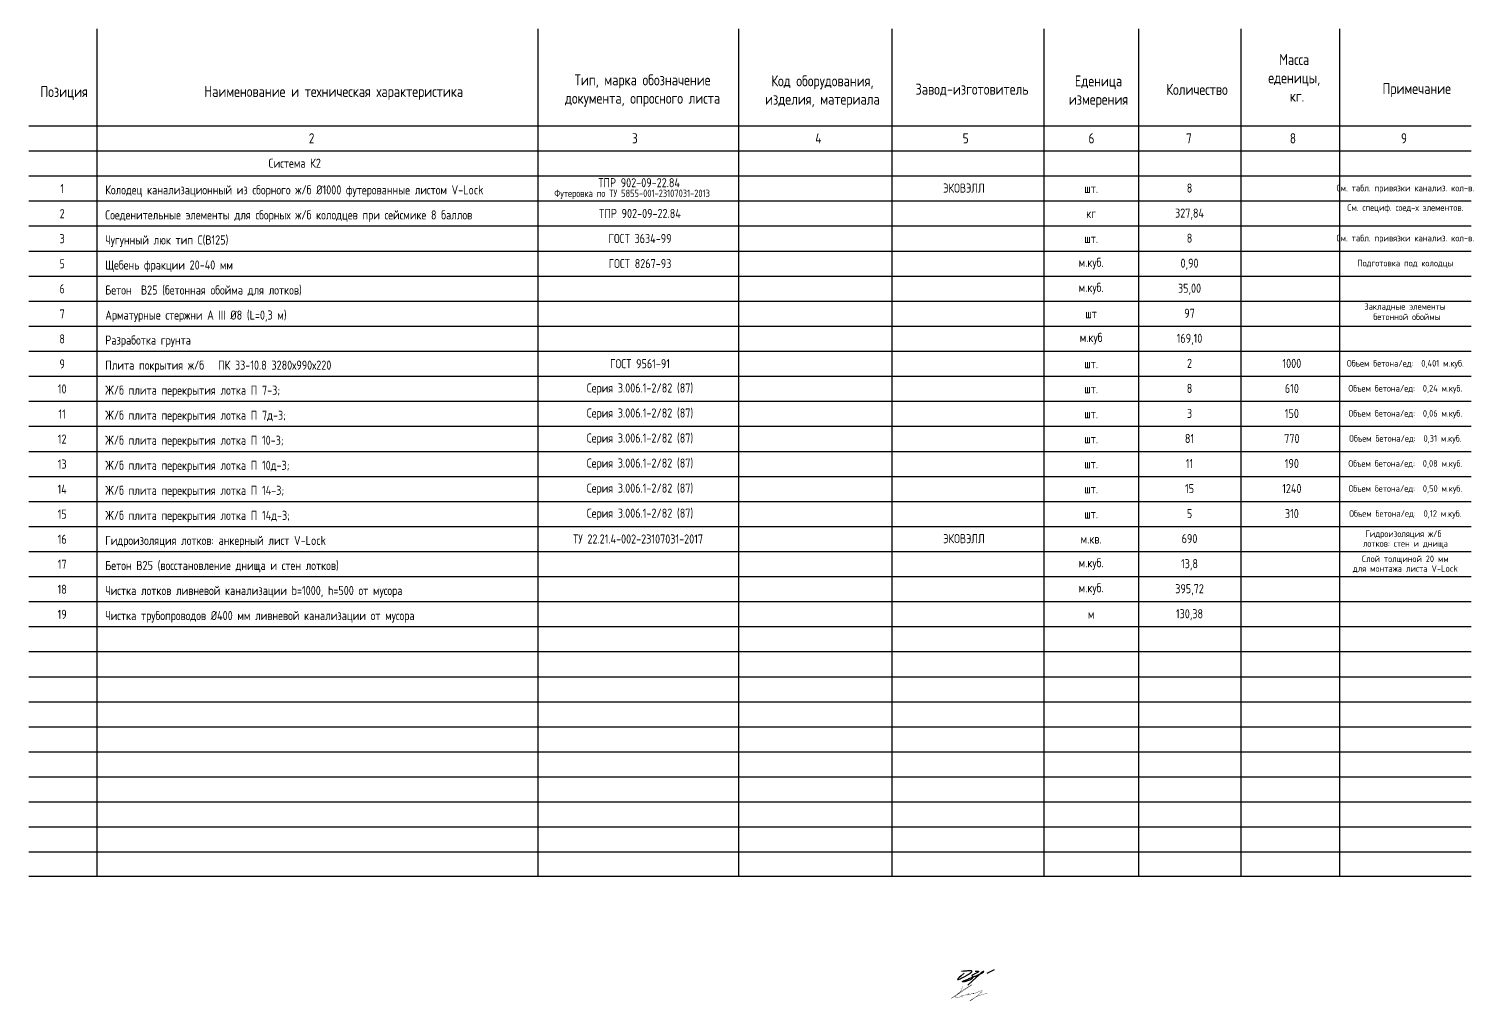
# Model space of a CAD drawing. Header units: millimetres. Extents: x 23457745 to 25202521, y 22218467 to 22861220.
# Drawn here: x 24384568 to 24424068, y 22747413 to 22774033 of the extents above; entities that cross this region are included whole.
import ezdxf
from ezdxf.enums import TextEntityAlignment as Align

# ---------------------------------------------------------------- set-up
doc = ezdxf.new("R2010")
doc.units = ezdxf.units.MM
doc.layers.add('подпись', color=7, linetype='Continuous', lineweight=25)
doc.styles.add('GOST 2.304', font='GOST_type.ttf')

# ---------------------------------------------------------------- blocks, each defined once
blk = doc.blocks.new('Драничников')
at = {"layer": 'подпись', "color": 5, "lineweight": 30}
for points in [[(1.856487378461338, 1.954604087917232), (0.9443946431343875, 1.144106291818275), (0.3477724536323876, 0.5765809232253787), (0.01854924306553585, 0.216034698386693), (-0.09134655545642545, 0.0264743335503681), (-0.02998650882352649, -0.02809345503533223), (0.1545578160740888, 0.01633804887757151), (0.4142148523466176, 0.1237755615372862), (0.700913033103916, 0.2582257991919619), (0.974858494128398, 0.389834351016475), (1.22936818189396, 0.513302297891812), (1.466036745546944, 0.6294695936257995), (1.686458834233576, 0.7391761920262638), (1.892229097100312, 0.8432620469010885), (2.084942183293379, 0.9425671120578727), (2.266192741959344, 1.037931341304443), (2.437575422244208, 1.130194688448626), (2.600457517376867, 1.220055009849432), (2.755296896913933, 1.307641772071349), (2.902324074494459, 1.392942344229994), (3.041769563757157, 1.475944095441037), (3.173863878341308, 1.556634394820094), (3.298837531886079, 1.635000611482894), (3.416921038029955, 1.711030114545053), (3.528344910412102, 1.784710273122357), (3.633220458700748, 1.85597556450233), (3.731182176680591, 1.924548898659907), (3.821745354165728, 1.990100293742103), (3.904425280969804, 2.052299767895875), (3.978737246906803, 2.110817339268351), (4.044196541790825, 2.165323026006149), (4.100318455435854, 2.21548684625634), (4.146618277655421, 2.260978818165938), (4.182906808328426, 2.30161237304759), (4.210176887591729, 2.337774594877317), (4.229716865646424, 2.36999598079683), (4.242815092694059, 2.398807027947953), (4.250759918935955, 2.424738233472397), (4.254839694573775, 2.448320094511985), (4.256342769808839, 2.470083108208257), (4.256557494842355, 2.490557771703209), (4.256446974604387, 2.510157746458503), (4.255673332939637, 2.52882935121562), (4.253573448419957, 2.546402069036333), (4.249484199618905, 2.562705382982074), (4.242742465109131, 2.577568776114504), (4.232685123463284, 2.590821731495225), (4.218649053254353, 2.602293732185672), (4.199971133054987, 2.611814261247559), (4.175789305009857, 2.619285429327306), (4.144445765551154, 2.624899857410867), (4.104083774682408, 2.628922794069183), (4.052846592407832, 2.631619487873138), (3.988877478731069, 2.633255187393559), (3.910319693655879, 2.634095141201385), (3.815316497186359, 2.634404597867331), (3.702011149326154, 2.634448805962506), (3.566908052837789, 2.634126718412176), (3.399956181517496, 2.631872105559751), (3.189465651920159, 2.625752442103021), (2.923746580600778, 2.613835202739949), (2.591109084114009, 2.59418786216844), (2.17986327901508, 2.564877895086454), (1.678319281858307, 2.523972776191727), (1.07478720919903, 2.469539980182219)], [(5.304213564505403, 2.566545171817666), (5.525989789249252, 2.566507279164739), (5.707012465710477, 2.566242030593799), (5.851999229185139, 2.565522070187114), (5.965667714969754, 2.56412004202673), (6.052735558360496, 2.561808590194858), (6.117920394653879, 2.558360358773427), (6.165939859146079, 2.553547991844653), (6.201511587133609, 2.547144133490519), (6.228727985138221, 2.53896879360957), (6.24918054458567, 2.529031445364922), (6.26383552812672, 2.517388927735908), (6.273659198412361, 2.504098079702317), (6.279617818093811, 2.489215740243424), (6.282677649822176, 2.472798748338732), (6.283804956248332, 2.454903942967746), (6.283966000023725, 2.435588163109799), (6.283261828222408, 2.414671418663431), (6.278332625613416, 2.391026403202318), (6.26495336138953, 2.363288981219), (6.238899004743075, 2.33009501720619), (6.195944524866036, 2.290080375656601), (6.13186489095142, 2.241880921062716), (6.042435072191438, 2.184132517917192), (5.923430037778417, 2.11547103071274), (5.772778322682825, 2.035290177001627), (5.597022724986346, 1.946015086574505), (5.40485960854835, 1.85082874228226), (5.204985337228436, 1.752914126975099), (5.006096274885749, 1.655454223503966), (4.81688878538057, 1.561632014718953), (4.646059232571361, 1.474630483471003), (4.50230398031897, 1.397632612610266), (4.392159511261866, 1.333022481553826), (4.313522783159442, 1.279988555983721), (4.262130872551779, 1.236920398147845), (4.233720855978277, 1.202207570294661), (4.224029809977878, 1.17423963467246), (4.228794811090438, 1.151406153529251), (4.243752935855241, 1.132096689113666), (4.2646412608118, 1.1147008036736), (4.287841037600515, 1.097772260953604), (4.312310218264088, 1.080521630683165), (4.337650929946108, 1.062323684088312), (4.363465299790619, 1.042553192394621), (4.389355454940983, 1.020584926828008), (4.414923522540903, 0.9957936586141045), (4.439771629734309, 0.9675541589788281), (4.463501903664564, 0.9352411991479244), (4.485609108958897, 0.8983937518434573), (4.50515856017671, 0.8572075957724223), (4.5211082093615, 0.81204271113819), (4.532416008555742, 0.7632590781441877), (4.538039909802592, 0.7112166769936721), (4.536937865144864, 0.6562754878900705), (4.528067826625829, 0.5987954910364692), (4.510387746288529, 0.5391366666364092), (4.482947150086829, 0.4776558371721649), (4.445161859621066, 0.4146971942416258), (4.396539270402286, 0.3506017717214718), (4.336586777941534, 0.2857106034887238), (4.264811777750197, 0.2203647234203459), (4.180721665339775, 0.1549051653927904), (4.083823836221086, 0.08967296328324892), (3.973625685905517, 0.02500915096851486), (3.850127214393183, -0.03873892223265329), (3.715298839638763, -0.1011986452323299), (3.571603584086688, -0.1619910915006813), (3.42150447018048, -0.220737334508101), (3.267464520363887, -0.2770584477246416), (3.111946757081114, -0.3305755046202989), (2.957414202775794, -0.3809095786655234), (2.806329879892132, -0.4276817433304245), (2.660825250159974, -0.470582541948886), (2.521705532455371, -0.509580397310117), (2.389444384940703, -0.5447132020672143), (2.264515465778231, -0.5760188488730478), (2.14739243312988, -0.6035352303804871), (2.038548945158595, -0.6273002392427998), (1.938458660025958, -0.6473517681127419), (1.847595235894914, -0.6637277096434104), (1.76627444487292, -0.6764975336984662), (1.694180514852519, -0.6858570189852458), (1.630839787671107, -0.6920335214214219), (1.575778605166306, -0.6952543969249518), (1.52852330917608, -0.6957470014137357), (1.488600241537824, -0.6937386908056169), (1.455535744089389, -0.6894568210186094), (1.428856158668509, -0.6831287479704429), (1.408122562044696, -0.6749565658105325), (1.393034970715689, -0.6650413216135007), (1.383328136109867, -0.6534588006851436), (1.378736809656857, -0.6402847883314848), (1.378995742785492, -0.6255950698584911), (1.383839686925171, -0.6094654305723566), (1.393003393504841, -0.5919716557787069), (1.406221613953676, -0.5731895307836226), (1.424056422623948, -0.5529169614379157), (1.45037918556261, -0.529840335771496), (1.489888591739145, -0.5023681623591187), (1.547283330123378, -0.4689089497754821), (1.62726208968536, -0.4278712065953414), (1.734523559394802, -0.377663441393338), (1.873766428221643, -0.3166941627443975), (2.049689385135366, -0.2433718792230479), (2.26488491914472, -0.1568061134842651), (2.513520719411076, -0.05891044450368099), (2.787658275134618, 0.04770053466285162), (3.079359075515981, 0.1604122309597074), (3.38068460975478, 0.2766100513307492), (3.683696367051084, 0.3936794027205792), (3.980455836605529, 0.5090056920730603), (4.263024507617843, 0.6199743263326241), (4.5251090419722, 0.724501209585128), (4.766996792286704, 0.8226242344834986), (4.99062028386345, 0.914911790822714), (5.197912042004873, 1.00193226839724), (5.390804592012614, 1.084254057001999), (5.571230459189451, 1.16244554643157), (5.741122168837023, 1.237075126480875), (5.902412246257427, 1.308711186944436), (6.05675217957662, 1.377865278637728), (6.204669308215216, 1.444821596457928), (6.346409934417807, 1.509807496323162), (6.482220360428528, 1.573050334151048), (6.61234688849197, 1.634777465859713), (6.737035820852157, 1.695216247367), (6.856533459753791, 1.754594034590809), (6.971086107441351, 1.813138183448928), (7.08082638820008, 1.870975002784689), (7.185432214479761, 1.927826613142884), (7.284467820770828, 1.983314087993733), (7.377497441564174, 2.037058500807404), (7.464085311350459, 2.088680925054064), (7.543795664620461, 2.13780243420382), (7.616192735864956, 2.184044101726897), (7.68084075957438, 2.227027001093518), (7.737357651497859, 2.266441675637566), (7.785576052418378, 2.302256548148193), (7.825382284376474, 2.334509511278725), (7.856662669413595, 2.363238457681689), (7.879303529570734, 2.388481280010183), (7.893191186888771, 2.410275870917417), (7.898211963409153, 2.42866012305609), (7.894252181172305, 2.443671929079471), (7.881291314991586, 2.455199189888845), (7.85968145076788, 2.462529839380466), (7.829867827173189, 2.464801819698891), (7.792295682880308, 2.461153072988736), (7.747410256561921, 2.450721541394671), (7.695656786890481, 2.432645167061423), (7.637480512538446, 2.406061892133607), (7.573326672178382, 2.370109658755837), (7.496093551097147, 2.317453080854989), (7.368491621038743, 2.214863459486196), (7.145684400361802, 2.022638767487081), (6.782835407424159, 1.701076977695152), (6.235108160584218, 1.210476062947862), (5.457666178200952, 0.5111339960826058), (4.405672978632197, -0.4366512500631075), (3.034292080235446, -1.672581702652224)], [(8.980710327489533, 1.965112983677784), (11.17302765845113, 3.080672687485674)]]:
    blk.add_lwpolyline(points, dxfattribs=at)
blk = doc.blocks.new('Косов')
at = {"layer": 'подпись', "color": 5, "lineweight": 30, "const_width": 0.07513148009015776}
blk.add_lwpolyline([(0, 0), (-0.07328898886044044, -0.1937150149605031), (-0.1397563794203052, -0.3641328199355485), (-0.2004995418305953, -0.5143439100787646), (-0.2566158462445856, -0.6474387805438937), (-0.3092026628130498, -0.7665079264847918), (-0.3593573616903996, -0.8746418430550875), (-0.4081773130269539, -0.9749310254086367), (-0.4567598869757603, -1.070465968698954), (-0.506434094245833, -1.16395799083557), (-0.5594555077707355, -1.256601700749684), (-0.6183113410436363, -1.349212530128284), (-0.6854888075556573, -1.442605910658244), (-0.7634751207976933, -1.537597274026666), (-0.8547574942615483, -1.63500205192031), (-0.961823141439254, -1.735635676026163), (-1.087159275821705, -1.840313578031214), (-1.232196190668674, -1.949572188416596), (-1.394136498312946, -2.06283193284105), (-1.569125890850955, -2.179234235757235), (-1.753310060384592, -2.297920521618266), (-1.942834699013019, -2.418032214876803), (-2.133845498833807, -2.538710739985959), (-2.322488151948392, -2.659097521398508), (-2.504908350455707, -2.778333983567336), (-2.674847880744665, -2.893545159917949), (-2.816432906361342, -2.993790519765867), (-2.91138568514566, -3.066113141399114), (-2.941428474932991, -3.097556103105944), (-2.888283533561207, -3.075162483174381), (-2.733673118867273, -2.98597535989245), (-2.459319488689516, -2.817037811548403), (-2.046944900863537, -2.555392916430264), (-1.490260853404379, -2.19603471256903), (-0.8309358050285027, -1.765761076967124), (-0.1226274546318109, -1.29932084636971), (0.5810064988913837, -0.8314628575220695), (1.226308356647905, -0.3969359471695952), (1.75962041974276, -0.03048895205745339), (2.127284989280724, 0.2331292910689626), (2.275644366369534, 0.3591699454646005), (2.169348876885579, 0.3239603392578374), (1.846280945803073, 0.14813246007202), (1.362631022866253, -0.1366055395955073), (0.7745895578216277, -0.4985455072475133), (0.1383470004134324, -0.9059792903869948), (-0.4899061996122782, -1.327198736516607), (-1.053979592510814, -1.730495693139119), (-1.497682728534755, -2.084162007757413), (-1.778595489148529, -2.363301329384626), (-1.909379080644158, -2.570264513074903), (-1.916465040521189, -2.714214215392758), (-1.826284906282808, -2.804313092902703), (-1.665270215426744, -2.849723802169251), (-1.459852505455046, -2.859608999757029), (-1.236463313868398, -2.843131342230322), (-1.021534178167485, -2.80945348615387), (-0.8365743664082856, -2.76655938966951), (-0.683404068875916, -2.71771821722939), (-0.5589212064107869, -2.665020434862754), (-0.4600236998535365, -2.610556508599416), (-0.3836094700441208, -2.556416904468506), (-0.3265764378231779, -2.504692088499723), (-0.2858225240324828, -2.457472526722427), (-0.2582456495113092, -2.416848685166201), (-0.2409497057733461, -2.384538506196805), (-0.2318624670194822, -2.360769837525936), (-0.2291176781220656, -2.345398003201581), (-0.2308490839552633, -2.338278327271723), (-0.2351904293911957, -2.339266133784463), (-0.2402754593051668, -2.348216746787671), (-0.2442379185692971, -2.364985490329559), (-0.2452115520557072, -2.389427688457886), (-0.2418676145284735, -2.420898252668849), (-0.2350274003013055, -2.456750444249906), (-0.2260497135798687, -2.493837111936728), (-0.2162933585684641, -2.529011104464871), (-0.2071171394713929, -2.559125270569893), (-0.1998798604931835, -2.581032458987465), (-0.1959403258383645, -2.59158551845303), (-0.1966573397105549, -2.587637297702145), (-0.2029241089587686, -2.567317067644581), (-0.2137714510074602, -2.533859787885831), (-0.2277645859251152, -2.491776840205716), (-0.2434687337783998, -2.445579606383944), (-0.2594491146376185, -2.399779468200109), (-0.2742709485696651, -2.35888780743403), (-0.2864994556423426, -2.327416005865416), (-0.2946998559259555, -2.309875445273974), (-0.2969990816911832, -2.309120716355551), (-0.2897709140379447, -2.321379245470894), (-0.2689508462667618, -2.341221667896889), (-0.230474371680657, -2.363218618910537), (-0.170276983580834, -2.381940733788497), (-0.08429417527122496, -2.391958647807883), (0.03153855994764854, -2.387842996245467), (0.1812857287720817, -2.364164414378251), (0.3660650047072522, -2.317628573146862), (0.5752067284893201, -2.253481286147348), (0.7950944076617361, -2.179103402639726), (1.012111549766132, -2.101875771883556), (1.21264166234937, -2.029179243138856), (1.383068252950125, -1.968394665665528), (1.509774829115486, -1.926902888723248), (1.579144898385721, -1.912084761572032), (1.583010662750439, -1.928610911074429), (1.534999101974563, -1.970311074503684), (1.454185890268946, -2.028304766736028), (1.359646701844667, -2.093711502647466), (1.270457210912127, -2.157650797114229), (1.205693091681951, -2.211242165012209), (1.184430018363628, -2.24560512121775), (1.225743665168466, -2.251859180606857), (1.342211195730442, -2.224131152077007), (1.520415731369667, -2.168577020612133), (1.740441882831419, -2.094360065217074), (1.982374260862116, -2.010643564897123), (2.226297476203854, -1.926590798657458), (2.452296139603732, -1.851365045503144), (2.640454861804301, -1.794129584439474), (2.770858253551296, -1.764047694471515), (2.830399574328794, -1.767019887128185), (2.833206678580609, -1.795895604034172), (2.800216069490489, -1.840261519337673), (2.752364250240362, -1.889704307187117), (2.71058772401534, -1.933810641730702), (2.695822993998718, -1.962167197116855), (2.729006563373787, -1.964360647494004), (2.831074935323613, -1.929977667010348), (3.015668041441813, -1.852548153736848), (3.267239526957837, -1.74137490143471), (3.562946465513505, -1.609703927787791), (3.879945930748363, -1.470781250479604), (4.195394996301729, -1.337852887194117), (4.486450735814742, -1.224164855614958), (4.730270222926492, -1.142963173425983), (4.904010531278118, -1.107493858310818), (4.990464882817378, -1.127502892461166), (4.994971092719879, -1.198736116099781), (4.928503124469444, -1.313439333957149), (4.802034941550573, -1.463858350763871), (4.62654050744527, -1.642238971250549), (4.412993785638037, -1.840827000147783), (4.172368739612693, -2.051868242186174), (3.915639332853516, -2.267608502096323), (3.65274303159913, -2.481060775397168), (3.38947131310988, -2.688306820762477), (3.130579157403645, -2.886195587654242), (2.880821544496484, -3.071576025534455), (2.644953454405822, -3.241297083865334), (2.4277298671484, -3.392207712108757), (2.233905762739596, -3.521156859727057), (2.06823612119706, -3.624993476182112), (1.935649452800817, -3.700824862479521), (1.841768388879245, -3.746791725798175), (1.792389091022187, -3.761293124860572), (1.79330772082335, -3.742728118389095), (1.850320439871666, -3.68949576510613), (1.969223409760616, -3.599995123734175), (2.155812792080724, -3.472625252995613), (2.415884748423196, -3.305785211612829), (2.752626198529015, -3.100845159682081), (3.158787094745776, -2.871059662794551), (3.624508147569486, -2.632654387915295), (4.139930067496607, -2.401855002009484), (4.695193565022691, -2.194887172042286), (5.280439350646247, -2.02797656497853), (5.885808134861236, -1.917348847783387), (6.50144062816571, -1.879229687421912)], dxfattribs=at)

msp = doc.modelspace()

# ---------------------------------------------------------------- linework, layer by layer
at = {"ltscale": 2}
for p, q in [((24386429.10502981, 22774032.65714596), (24386429.10502989, 22750832.65714591)), ((24398504.15049307, 22774032.65714596), (24398504.15049288, 22750832.65714591)), ((24404001.18879665, 22774032.65714596), (24404001.18879637, 22750832.65714591)), ((24408201.52766797, 22774032.65714596), (24408201.52766797, 22750832.65714591)), ((24412367.83763552, 22774032.65714596), (24412367.83763552, 22750832.65714591)), ((24414953.90364555, 22774032.65714596), (24414953.90364564, 22750832.65714591)), ((24417756.62717362, 22774032.65714596), (24417756.62717315, 22750832.65714591)), ((24420471.93421851, 22750832.65714591), (24420471.9342187, 22774032.65714596)), ((24384568.15542951, 22771378.10341825), (24424068.15542941, 22771378.10341825)), ((24384568.15542951, 22770692.53199172), (24424068.15542941, 22770692.53199172)), ((24384568.15542951, 22770006.9605652), (24424068.15542941, 22770006.96056511)), ((24384568.15542951, 22769321.38913857), (24424068.1554295, 22769321.38913848)), ((24384568.15542951, 22768635.81771196), (24424068.1554295, 22768635.81771188)), ((24384568.15542951, 22767950.24628535), (24424068.15542941, 22767950.24628535)), ((24384568.15542951, 22767950.24628535), (24424068.15542941, 22767950.24628535)), ((24384568.15542951, 22767264.67485875), (24424068.15542941, 22767264.67485875)), ((24384568.15542951, 22767264.67485875), (24424068.15542941, 22767264.67485875)), ((24384568.15542951, 22766579.10343233), (24424068.15542941, 22766579.10343233)), ((24384568.15542951, 22766579.10343233), (24424068.15542941, 22766579.10343233)), ((24384568.15542951, 22765893.53200571), (24424068.1554295, 22765893.53200571)), ((24384568.15542951, 22765207.96057919), (24424068.15542941, 22765207.96057919)), ((24384568.15542951, 22764522.38915257), (24424068.15542941, 22764522.38915257)), ((24384568.15542951, 22763836.81772595), (24424068.15542941, 22763836.81772595)), ((24384568.15542951, 22763151.24629933), (24424068.15542941, 22763151.24629933)), ((24384568.15542951, 22762465.67487271), (24424068.15542941, 22762465.67487271)), ((24384568.15542951, 22761780.10344609), (24424068.15542941, 22761780.10344609)), ((24384568.15542951, 22761094.53201947), (24424068.15542941, 22761094.53201947)), ((24384568.15542951, 22760408.96059285), (24424068.15542941, 22760408.96059285)), ((24384568.15542951, 22759723.38916624), (24424068.15542941, 22759723.38916624)), ((24384568.15542951, 22759037.81773962), (24424068.15542941, 22759037.81773962)), ((24384568.15542951, 22758352.246313), (24424068.15542941, 22758352.246313)), ((24384568.15542951, 22757666.67488638), (24424068.15542941, 22757666.67488638)), ((24384568.15542951, 22756981.10345976), (24424068.15542941, 22756981.10345976)), ((24384568.15542951, 22756295.53203314), (24424068.15542941, 22756295.53203314)), ((24384568.15542951, 22755609.96060652), (24424068.15542941, 22755609.96060652)), ((24384568.15542951, 22754924.3891799), (24424068.15542941, 22754924.3891799)), ((24384568.15542951, 22754238.81775329), (24424068.15542941, 22754238.81775329)), ((24384568.15542951, 22753553.24632667), (24424068.15542941, 22753553.24632667)), ((24384568.15542951, 22752867.67490005), (24424068.15542941, 22752867.67490005)), ((24384568.15542951, 22752182.10347343), (24424068.15542941, 22752182.10347343)), ((24384568.15542951, 22751496.53204681), (24424068.15542941, 22751496.53204681)), ((24384568.15542951, 22750832.65714591), (24424068.15542941, 22750832.65714591))]:
    msp.add_line(p, q, dxfattribs=at)

# ---------------------------------------------------------------- block references
at = {"color": 1, "xscale": 106.48, "yscale": 106.48, "zscale": 106.48}
msp.add_blockref('Косов', (24410145.72216924, 22747818.48253394), dxfattribs=at)
at = {"layer": 'подпись', "color": 1, "ltscale": 100, "xscale": 89.60000000000001, "yscale": 89.60000000000001, "zscale": 89.60000000000001}
msp.add_blockref('Драничников', (24410012.88649642, 22748003.74551985), dxfattribs=at)

# ---------------------------------------------------------------- texts
at = {"color": 7, "style": 'GOST 2.304'}
for s, height, p in [('2', 279.9942094979954, (24392235.24440052, 22770895.57151298)), ('3', 279.9942094979954, (24401085.53103645, 22770895.57151298)), ('4', 279.9942094979954, (24406105.44943976, 22770895.57151298)), ('5', 279.9942094979954, (24410143.4222157, 22770895.57151298)), ('6', 279.9942094979954, (24413588.56094144, 22770895.57151298)), ('7', 279.9942094979954, (24416258.47869413, 22770895.57151298)), ('8', 279.9942094979954, (24419102.50889304, 22770895.57151298)), ('9', 279.9942094979954, (24422145.45737067, 22770895.57151298)), ('Cистема К2 ', 250, (24391126.64365294, 22770229.9329545)), ('Колодец канализационный из сборного ж/б %%C1000 футерованные листом V-Lock', 250, (24386661.24939752, 22769499.38306611)), ('Соеденительные элементы для сборных ж/б колодцев при сейсмике 8 баллов', 250, (24386661.24939752, 22768813.81163977)), ('Чугунный люк тип С(В125) ', 250, (24386661.24939752, 22768128.24021315)), ('Щебень фракции 20-40 мм ', 250, (24386661.24939752, 22767442.66878621)), ('Бетон  В25 (бетонная обойма для лотков)', 250, (24386661.24939752, 22766757.0973593)), ('Арматурные стержни А III %%C8 (L=0,3 м)', 250, (24386661.24939752, 22766071.52593268)), ('Разработка грунта ', 250, (24386661.24939752, 22765385.95450607)), ('Плита покрытия ж/б   ПК 33-10.8 3280х990х220 ', 250, (24386661.24939752, 22764700.38307945)), ('Ж/б плита перекрытия лотка П 7-3;', 250, (24386661.24939752, 22764014.81165283)), ('Ж/б плита перекрытия лотка П 7д-3;', 250, (24386661.24939752, 22763329.24022621)), ('Ж/б плита перекрытия лотка П 10-3;', 250, (24386661.24939752, 22762643.66879959)), ('Ж/б плита перекрытия лотка П 10д-3;', 250, (24386661.24939752, 22761958.09737298)), ('Ж/б плита перекрытия лотка П 14-3;', 250, (24386661.24939752, 22761272.52594636)), ('Ж/б плита перекрытия лотка П 14д-3;', 250, (24386661.24939752, 22760586.95451974)), ('Гидроизоляция лотков: анкерный лист V-Lock', 250, (24386661.24939752, 22759901.38309312)), ('Бетон B25 (восстановление днища и стен лотков)', 250, (24386661.24939752, 22759215.8116665)), ('Чистка лотков ливневой канализации b=1000, h=500 от мусора', 250, (24386661.24939752, 22758530.24023988)), ('Чистка трубопроводов %%C400 мм ливневой канализации от мусора', 250, (24386661.24939752, 22757844.66881327))]:
    msp.add_text(s, height=height, dxfattribs=at).set_placement(p)
for s, height, p in [('1', 250, (24385480.88165157, 22769657.81085648)), ('ЭКОВЭЛЛ', 250, (24410178.00016866, 22769673.46400053)), ('8', 250, (24416355.22867246, 22769673.46399948)), ('См. табл. привязки канализ. кол-в.', 180, (24422265.61027677, 22769674.86363954)), ('2', 250, (24385480.88165157, 22768972.23943013)), ('327,84', 250, (24416355.22867245, 22768987.892574)), ('См. специф. соед-х элементов.', 180, (24422265.61027677, 22769139.2922129)), ('3', 250, (24385480.88165157, 22768286.66800379)), ('8', 250, (24416355.22867245, 22768302.32114738)), ('См. табл. привязки канализ. кол-в.', 180, (24422265.61027677, 22768303.72078628)), ('5', 250, (24385480.88165157, 22767601.09657745)), ('0,90', 250, (24416355.22867245, 22767616.74972044)), ('Подготовка под колодцы', 180, (24422265.61027677, 22767618.14935934)), ('6', 250, (24385480.88165157, 22766915.52515083)), ('35,00', 250, (24416355.22867245, 22766931.17829353)), ('7', 250, (24385480.88165157, 22766229.95372491)), ('97', 250, (24416355.22867245, 22766245.60686691)), ('Закладные элементы ', 180, (24422309.24865502, 22766430.90400723)), ('бетонной обоймы', 180, (24422309.24865502, 22766148.018909)), ('8', 250, (24385480.88165157, 22765544.38229829)), ('169,10', 250, (24416355.22867245, 22765560.0354403)), ('9', 250, (24385480.88165157, 22764858.81087167)), ('2', 250, (24416355.22867245, 22764874.46401368)), ('1000', 250, (24419157.95220029, 22764874.46401362)), ('Объем бетона/ед:  0,401 м.куб.', 180, (24422265.61027674, 22764875.86365316)), ('10', 250, (24385480.88165157, 22764173.23944505)), ('8', 250, (24416355.22867245, 22764188.89258706)), ('610', 250, (24419157.95220029, 22764188.892587)), ('Объем бетона/ед:  0,24 м.куб.', 180, (24422265.61027674, 22764190.29222654)), ('11', 250, (24385480.88165157, 22763487.66801843)), ('3', 250, (24416355.22867245, 22763503.32116044)), ('150', 250, (24419157.95220029, 22763503.32116038)), ('Объем бетона/ед:  0,06 м.куб.', 180, (24422265.61027674, 22763504.72079992)), ('12', 250, (24385480.88165157, 22762802.09659181)), ('81', 250, (24416355.22867245, 22762817.74973382)), ('770', 250, (24419157.95220029, 22762817.74973376)), ('Объем бетона/ед:  0,31 м.куб.', 180, (24422265.61027674, 22762819.1493733)), ('13', 250, (24385480.88165157, 22762116.5251652)), ('11', 250, (24416355.22867245, 22762132.1783072)), ('190', 250, (24419157.95220029, 22762132.17830715)), ('Объем бетона/ед:  0,08 м.куб.', 180, (24422265.61027674, 22762133.57794669)), ('14', 250, (24385480.88165157, 22761430.95373858)), ('15', 250, (24416355.22867245, 22761446.60688058)), ('1240', 250, (24419157.95220029, 22761446.60688053)), ('Объем бетона/ед:  0,50 м.куб.', 180, (24422265.61027674, 22761448.00652007)), ('15', 250, (24385480.88165157, 22760745.38231196)), ('5', 250, (24416355.22867245, 22760761.03545396)), ('310', 250, (24419157.95220029, 22760761.03545391)), ('Объем бетона/ед:  0,12 м.куб.', 180, (24422265.61027674, 22760762.43509345)), ('Гидроизоляция ж/б ', 180, (24422265.61027674, 22760208.58383463)), ('16', 250, (24385480.88165157, 22760059.81088534)), ('ЭКОВЭЛЛ', 250, (24410178.00016866, 22760075.46402826)), ('690', 250, (24416355.22867245, 22760075.46402735)), ('лотков: стен и днища', 180, (24422265.61027674, 22759941.74965321)), ('13,8', 250, (24416355.22867245, 22759389.89260073)), ('Слой толщиной 20 мм', 180, (24422265.61027674, 22759523.01240801)), ('17', 250, (24385480.88165157, 22759374.23945872)), ('для монтажа листа V-Lock', 180, (24422265.61027674, 22759256.17822659)), ('18', 250, (24385480.88165157, 22758688.6680321)), ('395,72', 250, (24416355.22867245, 22758704.32117411)), ('19', 250, (24385480.88165157, 22758003.09660549)), ('130,38', 250, (24416355.22867245, 22758018.74974749))]:
    msp.add_text(s, height=height, dxfattribs=at).set_placement(p, align=Align.MIDDLE_CENTER)
for s, p in [('ТПР 902-09-22.84', (24401281.77277243, 22769821.38386091)), ('шт.', (24413660.73989511, 22769664.15993392)), ('ТПР 902-09-22.84', (24401305.57282989, 22768979.18407344)), ('кг', (24413660.73989511, 22768978.58850843)), ('ГОСТ 3634-99', (24401305.57282989, 22768293.61264682)), ('шт.', (24413660.73989511, 22768293.01708182)), ('ГОСТ 8267-93', (24401305.57282989, 22767608.04121988)), ('м.куб.', (24413660.73989511, 22767607.44565488)), ('м.куб.', (24413660.73989511, 22766921.87422797)), ('шт', (24413660.73989511, 22766236.30280135)), ('м.куб', (24413660.73989511, 22765550.73137473)), ('ГОСТ 9561-91', (24401305.57282988, 22764865.75551404)), ('шт.', (24413660.73989511, 22764865.15994811)), ('Серия 3.006.1-2/82 (87)', (24401305.57282989, 22764180.18408743)), ('шт.', (24413660.73989511, 22764179.5885215)), ('Серия 3.006.1-2/82 (87)', (24401305.57282989, 22763494.61266081)), ('шт.', (24413660.73989511, 22763494.01709488)), ('Серия 3.006.1-2/82 (87)', (24401305.57282989, 22762809.04123419)), ('шт.', (24413660.73989511, 22762808.44566826)), ('Серия 3.006.1-2/82 (87)', (24401305.57282989, 22762123.46980757)), ('шт.', (24413660.73989511, 22762122.87424164)), ('Серия 3.006.1-2/82 (87)', (24401305.57282989, 22761437.89838095)), ('шт.', (24413660.73989511, 22761437.30281502)), ('Серия 3.006.1-2/82 (87)', (24401305.57282989, 22760752.32695433)), ('шт.', (24413660.73989511, 22760751.7313884)), ('м.кв.', (24413660.73989511, 22760066.15996178)), ('м.куб.', (24413660.73989511, 22759380.58853516)), ('м.куб.', (24413660.73989511, 22758695.01710855)), ('м', (24413660.73989511, 22758009.44568193))]:
    msp.add_text(s, height=250, dxfattribs=at).set_placement(p, align=Align.MIDDLE)
at = {"color": 0, "char_height": 300.96496584, "attachment_point": 2, "style": 'GOST 2.304'}
for s, insert, width in [('Масса \\Pеденицы,\\P кг.', (24419222.30673441, 22773344.60135966), 2854.50692915227), ('Тип, марка обозначение \\Pдокумента, опросного листа', (24401374.81872652, 22772785.79807111), 5505.924396771971), ('Код оборудования, изделия, материала', (24406300.05082841, 22772760.12336041), 3970.046087445811), ('Еденица измерения', (24413862.28069142, 22772755.50920281), 2854.50692915227), ('Примечание', (24422577.95579787, 22772549.41593369), 2854.50692915227), ('Позиция', (24385534.53843307, 22772464.34150028), 1860.949600181425), ('Наименование и техническая характеристика ', (24392916.98169102, 22772469.38232106), 9313.30242059617), ('Завод-изготовитель', (24410398.66727161, 22772531.81536679), 2854.50692915227), ('Количество', (24416558.919717, 22772523.64627288), 2854.50692915227)]:
    msp.add_mtext(s, dxfattribs=dict(at, insert=insert, width=width))
at = {"width": 5873.34123334852, "style": 'GOST 2.304'}
for s, insert, char_height, attachment_point in [('Футеровка по ТУ 5855-001-23107031-2013', (24398959.07506395, 22769630.00470794), 200, 1), ('ТУ 22.21.4-002-23107031-2017', (24401252.66964472, 22760066.17487954), 250, 5)]:
    msp.add_mtext(s, dxfattribs=dict(at, insert=insert, char_height=char_height, attachment_point=attachment_point))

doc.saveas('drawing.dxf')
